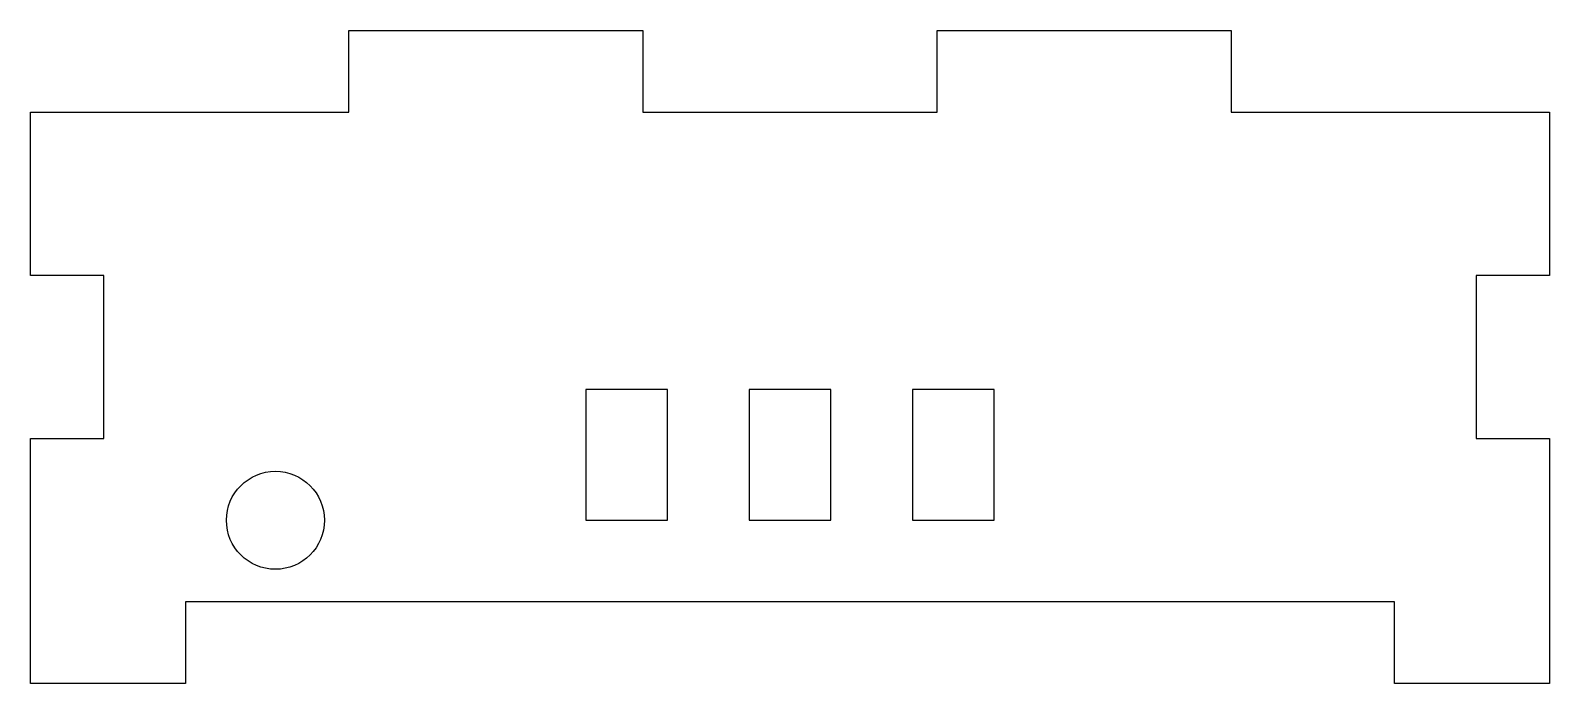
# Model space of a CAD drawing. Header units: millimetres. Extents: x -46.5 to 46.5, y 2 to 42.
import ezdxf

# ---------------------------------------------------------------- set-up
doc = ezdxf.new("R2010")
doc.units = ezdxf.units.MM
doc.layers.get('0').update_dxf_attribs({"linetype": 'CONTINUOUS'})

msp = doc.modelspace()

# ---------------------------------------------------------------- linework, layer by layer
for points in [[(46.5, 2), (37, 2), (37, 7), (-37, 7), (-37, 2), (-46.5, 2), (-46.5, 17), (-42, 17), (-42, 27), (-46.5, 27), (-46.5, 37), (-27, 37), (-27, 42), (-9, 42), (-9, 37), (9, 37), (9, 42), (27, 42), (27, 37), (46.5, 37), (46.5, 27), (42, 27), (42, 17), (46.5, 17)], [(-12.5, 20), (-12.5, 12), (-7.5, 12), (-7.5, 20)], [(-2.5, 20), (-2.5, 12), (2.5, 12), (2.5, 20)], [(7.5, 20), (7.5, 12), (12.5, 12), (12.5, 20)]]:
    msp.add_lwpolyline(points, close=True)
msp.add_circle((-31.5, 12), 3)

doc.saveas('drawing.dxf')
